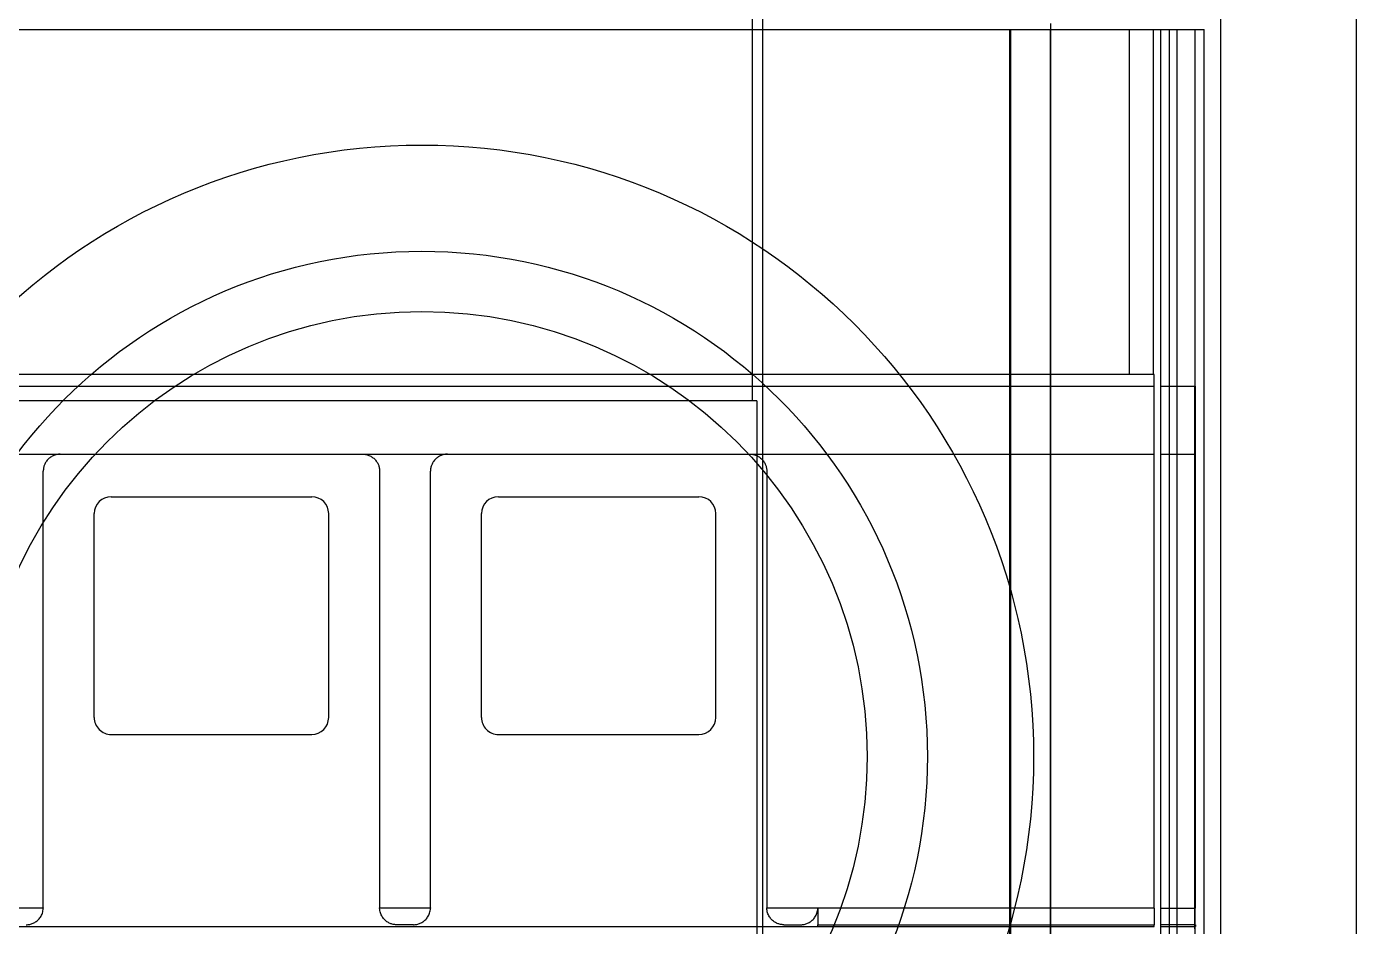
# Model space of a CAD drawing. Extents: x 0 to 226, y 0 to 271.
# Drawn here: x 147.7 to 226, y 86.3 to 139.3 of the extents above; entities that cross this region are included whole.
import ezdxf

# ---------------------------------------------------------------- set-up
doc = ezdxf.new("R2010")
doc.units = 0
doc.layers.add('-15N-THT. THIẾT BỊ ĐÓNG MỞ', color=40, linetype='CONTINUOUS')

# ---------------------------------------------------------------- blocks, each defined once
blk = doc.blocks.new('06 - N - SC VSD CHIẾU TRÊN ATV630D30~D45N4')
at = {"layer": '-15N-THT. THIẾT BỊ ĐÓNG MỞ'}
for p, q in [((112.995, -271), (112.995, -122.15)), ((77.442, -153.712), (77.442, -129)), ((78.038, -129), (78.038, -243.7)), ((104.99, -129), (104.99, -262)), ((94.99, -131.5), (94.99, -262)), ((-103.5, -131.85), (104.03, -131.85)), ((92.6, -247), (92.6, -131.85)), ((92.661, -247), (92.661, -131.85)), ((94.982, -247), (94.982, -131.85)), ((99.645, -152.15), (99.645, -131.85)), ((101.042, -152.15), (101.042, -131.85)), ((101.481, -247), (101.481, -131.85)), ((101.99, -131.85), (101.99, -131.85)), ((101.99, -247), (101.99, -131.85)), ((102.453, -131.85), (102.453, -131.85)), ((102.453, -247), (102.453, -131.85)), ((103.49, -131.85), (103.49, -131.85)), ((103.49, -131.85), (103.49, -248)), ((104.03, -252.51), (104.03, -131.85)), ((104.03, -131.85), (104.03, -131.85)), ((101.088, -152.15), (-83.501, -152.15)), ((101.088, -183.585), (101.088, -152.15)), ((101.088, -152.15), (101.088, -152.15)), ((-83.501, -152.85), (101.088, -152.85)), ((101.088, -152.85), (101.088, -152.85)), ((101.481, -152.85), (103.502, -152.85)), ((103.481, -184.788), (103.481, -152.85)), ((103.502, -152.85), (103.502, -156.85)), ((77.704, -153.712), (-77.714, -153.712)), ((77.704, -153.712), (77.704, -243.7)), ((-83.487, -156.85), (101.088, -156.85)), ((35.868, -157.295), (35.839, -157.341)), ((35.9, -157.251), (35.868, -157.295)), ((35.934, -157.208), (35.9, -157.251)), ((35.97, -157.167), (35.934, -157.208)), ((36.008, -157.128), (35.97, -157.167)), ((36.049, -157.091), (36.008, -157.128)), ((36.091, -157.057), (36.049, -157.091)), ((36.135, -157.025), (36.091, -157.057)), ((36.181, -156.995), (36.135, -157.025)), ((36.228, -156.968), (36.181, -156.995)), ((36.277, -156.944), (36.228, -156.968)), ((36.327, -156.922), (36.277, -156.944)), ((36.378, -156.903), (36.327, -156.922)), ((36.43, -156.887), (36.378, -156.903)), ((36.483, -156.874), (36.43, -156.887)), ((36.537, -156.863), (36.483, -156.874)), ((36.591, -156.856), (36.537, -156.863)), ((36.645, -156.851), (36.591, -156.856)), ((36.7, -156.85), (36.645, -156.851)), ((36.7, -156.85), (36.7, -156.85)), ((54.5, -156.85), (54.5, -156.85)), ((54.5, -156.85), (54.555, -156.851)), ((54.555, -156.851), (54.609, -156.856)), ((54.609, -156.856), (54.663, -156.863)), ((54.663, -156.863), (54.717, -156.874)), ((54.717, -156.874), (54.77, -156.887)), ((54.77, -156.887), (54.822, -156.903)), ((54.822, -156.903), (54.873, -156.922)), ((54.873, -156.922), (54.923, -156.944)), ((54.923, -156.944), (54.972, -156.968)), ((54.972, -156.968), (55.019, -156.995)), ((55.019, -156.995), (55.065, -157.025)), ((55.065, -157.025), (55.109, -157.057)), ((55.109, -157.057), (55.151, -157.091)), ((55.151, -157.091), (55.192, -157.128)), ((55.192, -157.128), (55.23, -157.167)), ((55.23, -157.167), (55.266, -157.208)), ((55.266, -157.208), (55.3, -157.251)), ((55.3, -157.251), (55.332, -157.295)), ((55.332, -157.295), (55.361, -157.341)), ((58.658, -157.295), (58.629, -157.341)), ((58.69, -157.251), (58.658, -157.295)), ((58.724, -157.208), (58.69, -157.251)), ((58.76, -157.167), (58.724, -157.208)), ((58.798, -157.128), (58.76, -157.167)), ((58.838, -157.091), (58.798, -157.128)), ((58.881, -157.057), (58.838, -157.091)), ((58.925, -157.025), (58.881, -157.057)), ((58.971, -156.995), (58.925, -157.025)), ((59.018, -156.968), (58.971, -156.995)), ((59.067, -156.944), (59.018, -156.968)), ((59.117, -156.922), (59.067, -156.944)), ((59.168, -156.903), (59.117, -156.922)), ((59.22, -156.887), (59.168, -156.903)), ((59.273, -156.874), (59.22, -156.887)), ((59.327, -156.863), (59.273, -156.874)), ((59.381, -156.856), (59.327, -156.863)), ((59.435, -156.851), (59.381, -156.856)), ((59.49, -156.85), (59.435, -156.851)), ((59.49, -156.85), (59.49, -156.85)), ((77.29, -156.85), (77.29, -156.85)), ((77.29, -156.85), (77.348, -156.852)), ((77.348, -156.852), (77.405, -156.857)), ((77.405, -156.857), (77.462, -156.865)), ((77.462, -156.865), (77.519, -156.876)), ((77.519, -156.876), (77.574, -156.891)), ((77.574, -156.891), (77.629, -156.909)), ((77.629, -156.909), (77.683, -156.93)), ((77.683, -156.93), (77.735, -156.954)), ((77.735, -156.954), (77.786, -156.981)), ((77.786, -156.981), (77.835, -157.011)), ((77.835, -157.011), (77.882, -157.044)), ((77.882, -157.044), (77.928, -157.08)), ((77.928, -157.08), (77.971, -157.118)), ((77.971, -157.118), (78.012, -157.158)), ((78.012, -157.158), (78.051, -157.201)), ((78.051, -157.201), (78.087, -157.246)), ((78.087, -157.246), (78.12, -157.293)), ((78.12, -157.293), (78.151, -157.341)), ((101.481, -156.85), (103.502, -156.85)), ((103.502, -156.85), (103.505, -183.585)), ((35.701, -157.802), (35.7, -157.85)), ((35.7, -157.85), (35.7, -157.85)), ((35.7, -183.55), (35.7, -157.85)), ((35.705, -157.753), (35.701, -157.802)), ((35.711, -157.705), (35.705, -157.753)), ((35.719, -157.657), (35.711, -157.705)), ((35.73, -157.61), (35.719, -157.657)), ((35.742, -157.563), (35.73, -157.61)), ((35.757, -157.517), (35.742, -157.563)), ((35.775, -157.472), (35.757, -157.517)), ((35.794, -157.427), (35.775, -157.472)), ((35.815, -157.384), (35.794, -157.427)), ((35.839, -157.341), (35.815, -157.384)), ((35.839, -157.341), (35.839, -157.341)), ((55.361, -157.341), (55.361, -157.341)), ((55.361, -157.341), (55.385, -157.384)), ((55.385, -157.384), (55.406, -157.427)), ((55.406, -157.427), (55.425, -157.472)), ((55.425, -157.472), (55.443, -157.517)), ((55.443, -157.517), (55.458, -157.563)), ((55.458, -157.563), (55.471, -157.61)), ((55.471, -157.61), (55.481, -157.657)), ((55.481, -157.657), (55.489, -157.705)), ((55.489, -157.705), (55.495, -157.753)), ((55.495, -157.753), (55.499, -157.802)), ((55.499, -157.802), (55.5, -157.85)), ((55.5, -157.85), (55.5, -183.55)), ((55.5, -157.85), (55.5, -157.85)), ((58.491, -157.802), (58.49, -157.85)), ((58.49, -157.85), (58.49, -157.85)), ((58.49, -183.55), (58.49, -157.85)), ((58.495, -157.753), (58.491, -157.802)), ((58.501, -157.705), (58.495, -157.753)), ((58.509, -157.657), (58.501, -157.705)), ((58.52, -157.61), (58.509, -157.657)), ((58.532, -157.563), (58.52, -157.61)), ((58.547, -157.517), (58.532, -157.563)), ((58.565, -157.472), (58.547, -157.517)), ((58.584, -157.427), (58.565, -157.472)), ((58.605, -157.384), (58.584, -157.427)), ((58.629, -157.341), (58.605, -157.384)), ((58.629, -157.341), (58.629, -157.341)), ((78.151, -157.341), (78.151, -157.341)), ((78.151, -157.341), (78.175, -157.384)), ((78.175, -157.384), (78.196, -157.427)), ((78.196, -157.427), (78.215, -157.472)), ((78.215, -157.472), (78.233, -157.517)), ((78.233, -157.517), (78.248, -157.563)), ((78.248, -157.563), (78.26, -157.61)), ((78.26, -157.61), (78.271, -157.657)), ((78.271, -157.657), (78.279, -157.705)), ((78.279, -157.705), (78.285, -157.753)), ((78.285, -157.753), (78.289, -157.802)), ((78.289, -157.802), (78.29, -157.85)), ((78.29, -157.85), (78.29, -183.55)), ((78.29, -157.85), (78.29, -157.85)), ((39.7, -159.35), (39.7, -159.35)), ((39.7, -159.35), (51.5, -159.35)), ((51.5, -159.35), (51.5, -159.35)), ((62.49, -159.35), (62.49, -159.35)), ((62.49, -159.35), (74.29, -159.35)), ((74.29, -159.35), (74.29, -159.35)), ((38.7, -172.35), (38.7, -160.35)), ((38.7, -160.35), (38.7, -160.35)), ((52.5, -160.35), (52.5, -160.35)), ((52.5, -172.35), (52.5, -160.35)), ((61.49, -172.35), (61.49, -160.35)), ((61.49, -160.35), (61.49, -160.35)), ((75.29, -160.35), (75.29, -160.35)), ((75.29, -172.35), (75.29, -160.35)), ((38.7, -172.35), (38.7, -172.35)), ((52.5, -172.35), (52.5, -172.35)), ((61.49, -172.35), (61.49, -172.35)), ((75.29, -172.35), (75.29, -172.35)), ((39.7, -173.35), (39.7, -173.35)), ((39.7, -173.35), (51.5, -173.35)), ((51.5, -173.35), (51.5, -173.35)), ((62.49, -173.35), (62.49, -173.35)), ((62.49, -173.35), (74.29, -173.35)), ((74.29, -173.35), (74.29, -173.35)), ((84.19, -174.65), (84.19, -174.65)), ((87.74, -174.65), (87.74, -174.65)), ((93.99, -174.65), (93.99, -174.65)), ((35.699, -183.585), (32.701, -183.585)), ((35.599, -183.988), (35.627, -183.927)), ((35.627, -183.927), (35.65, -183.863)), ((35.65, -183.863), (35.669, -183.796)), ((35.669, -183.796), (35.684, -183.727)), ((35.684, -183.727), (35.694, -183.657)), ((35.694, -183.657), (35.699, -183.585)), ((35.7, -183.58), (35.699, -183.585)), ((35.7, -183.55), (35.7, -183.55)), ((35.7, -183.55), (35.7, -183.555)), ((35.7, -183.555), (35.7, -183.56)), ((35.7, -183.56), (35.7, -183.565)), ((35.7, -183.565), (35.7, -183.57)), ((35.7, -183.57), (35.7, -183.575)), ((35.7, -183.575), (35.7, -183.58)), ((55.5, -183.55), (55.5, -183.55)), ((55.5, -183.555), (55.5, -183.55)), ((55.5, -183.56), (55.5, -183.555)), ((55.5, -183.565), (55.5, -183.56)), ((55.5, -183.57), (55.5, -183.565)), ((55.5, -183.575), (55.5, -183.57)), ((55.5, -183.58), (55.5, -183.575)), ((55.501, -183.585), (55.5, -183.58)), ((58.489, -183.585), (55.501, -183.585)), ((55.505, -183.654), (55.501, -183.585)), ((55.515, -183.722), (55.505, -183.654)), ((55.529, -183.788), (55.515, -183.722)), ((55.547, -183.852), (55.529, -183.788)), ((55.569, -183.915), (55.547, -183.852)), ((55.594, -183.974), (55.569, -183.915)), ((58.389, -183.988), (58.417, -183.927)), ((58.417, -183.927), (58.44, -183.863)), ((58.44, -183.863), (58.459, -183.796)), ((58.459, -183.796), (58.474, -183.727)), ((58.474, -183.727), (58.484, -183.657)), ((58.484, -183.657), (58.489, -183.585)), ((58.49, -183.58), (58.489, -183.585)), ((58.49, -183.55), (58.49, -183.55)), ((58.49, -183.55), (58.49, -183.555)), ((58.49, -183.555), (58.49, -183.56)), ((58.49, -183.56), (58.49, -183.565)), ((58.49, -183.565), (58.49, -183.57)), ((58.49, -183.57), (58.49, -183.575)), ((58.49, -183.575), (58.49, -183.58)), ((78.29, -183.55), (78.29, -183.55)), ((78.29, -183.555), (78.29, -183.55)), ((78.29, -183.56), (78.29, -183.555)), ((78.29, -183.565), (78.29, -183.56)), ((78.29, -183.57), (78.29, -183.565)), ((78.29, -183.575), (78.29, -183.57)), ((78.29, -183.58), (78.29, -183.575)), ((78.291, -183.585), (78.29, -183.58)), ((78.295, -183.654), (78.291, -183.585)), ((101.088, -183.585), (78.291, -183.585)), ((78.305, -183.722), (78.295, -183.654)), ((78.319, -183.788), (78.305, -183.722)), ((78.337, -183.852), (78.319, -183.788)), ((78.358, -183.915), (78.337, -183.852)), ((78.384, -183.974), (78.358, -183.915)), ((81.189, -183.988), (81.217, -183.927)), ((81.217, -183.927), (81.24, -183.863)), ((81.24, -183.863), (81.259, -183.796)), ((81.259, -183.796), (81.274, -183.727)), ((81.274, -183.727), (81.284, -183.657)), ((81.284, -183.657), (81.289, -183.585)), ((81.29, -183.58), (81.289, -183.585)), ((81.29, -183.55), (81.29, -183.555)), ((81.29, -183.55), (81.29, -183.55)), ((81.29, -183.555), (81.29, -183.56)), ((81.29, -183.56), (81.29, -183.565)), ((81.29, -183.565), (81.29, -183.57)), ((81.29, -183.57), (81.29, -183.575)), ((81.29, -183.575), (81.29, -183.58)), ((81.29, -183.585), (81.29, -184.55)), ((101.088, -183.585), (101.088, -184.55)), ((101.481, -183.585), (103.505, -183.585)), ((-83.471, -184.65), (101.088, -184.65)), ((34.702, -184.55), (34.752, -184.549)), ((34.752, -184.549), (34.803, -184.545)), ((34.803, -184.545), (34.853, -184.538)), ((34.853, -184.538), (34.904, -184.529)), ((34.904, -184.529), (34.954, -184.517)), ((34.954, -184.517), (35.004, -184.503)), ((35.004, -184.503), (35.053, -184.486)), ((35.053, -184.486), (35.102, -184.466)), ((35.102, -184.466), (35.15, -184.443)), ((35.15, -184.443), (35.198, -184.417)), ((35.198, -184.417), (35.244, -184.389)), ((35.244, -184.389), (35.29, -184.357)), ((35.29, -184.357), (35.335, -184.323)), ((35.335, -184.323), (35.378, -184.285)), ((35.378, -184.285), (35.42, -184.244)), ((35.42, -184.244), (35.461, -184.199)), ((35.461, -184.199), (35.499, -184.152)), ((35.499, -184.152), (35.535, -184.1)), ((35.535, -184.1), (35.569, -184.046)), ((35.569, -184.046), (35.599, -183.988)), ((55.623, -184.03), (55.594, -183.974)), ((55.654, -184.084), (55.623, -184.03)), ((55.688, -184.134), (55.654, -184.084)), ((55.724, -184.182), (55.688, -184.134)), ((55.763, -184.226), (55.724, -184.182)), ((55.802, -184.267), (55.763, -184.226)), ((55.844, -184.304), (55.802, -184.267)), ((55.886, -184.339), (55.844, -184.304)), ((55.93, -184.371), (55.886, -184.339)), ((55.974, -184.4), (55.93, -184.371)), ((56.019, -184.427), (55.974, -184.4)), ((56.065, -184.451), (56.019, -184.427)), ((56.112, -184.472), (56.065, -184.451)), ((56.159, -184.49), (56.112, -184.472)), ((56.197, -184.506), (56.159, -184.49)), ((56.245, -184.52), (56.197, -184.506)), ((56.293, -184.53), (56.245, -184.52)), ((56.342, -184.539), (56.293, -184.53)), ((56.391, -184.545), (56.342, -184.539)), ((56.44, -184.549), (56.391, -184.545)), ((56.488, -184.55), (56.44, -184.549)), ((57.492, -184.55), (56.488, -184.55)), ((56.49, -184.55), (56.49, -184.55)), ((57.49, -184.55), (57.49, -184.55)), ((57.492, -184.55), (57.542, -184.549)), ((57.542, -184.549), (57.593, -184.545)), ((57.593, -184.545), (57.643, -184.538)), ((57.643, -184.538), (57.694, -184.529)), ((57.694, -184.529), (57.744, -184.517)), ((57.744, -184.517), (57.794, -184.503)), ((57.794, -184.503), (57.843, -184.486)), ((57.843, -184.486), (57.892, -184.466)), ((57.892, -184.466), (57.94, -184.443)), ((57.94, -184.443), (57.988, -184.417)), ((57.988, -184.417), (58.034, -184.389)), ((58.034, -184.389), (58.08, -184.357)), ((58.08, -184.357), (58.125, -184.323)), ((58.125, -184.323), (58.168, -184.285)), ((58.168, -184.285), (58.21, -184.244)), ((58.21, -184.244), (58.251, -184.199)), ((58.251, -184.199), (58.289, -184.152)), ((58.289, -184.152), (58.325, -184.1)), ((58.325, -184.1), (58.359, -184.046)), ((58.359, -184.046), (58.389, -183.988)), ((78.413, -184.03), (78.384, -183.974)), ((78.444, -184.084), (78.413, -184.03)), ((78.478, -184.134), (78.444, -184.084)), ((78.514, -184.182), (78.478, -184.134)), ((78.553, -184.226), (78.514, -184.182)), ((78.592, -184.267), (78.553, -184.226)), ((78.634, -184.304), (78.592, -184.267)), ((78.676, -184.339), (78.634, -184.304)), ((78.719, -184.371), (78.676, -184.339)), ((78.764, -184.4), (78.719, -184.371)), ((78.809, -184.427), (78.764, -184.4)), ((78.855, -184.451), (78.809, -184.427)), ((78.902, -184.472), (78.855, -184.451)), ((78.949, -184.49), (78.902, -184.472)), ((78.997, -184.506), (78.949, -184.49)), ((79.045, -184.52), (78.997, -184.506)), ((79.093, -184.53), (79.045, -184.52)), ((79.142, -184.539), (79.093, -184.53)), ((79.191, -184.545), (79.142, -184.539)), ((79.24, -184.549), (79.191, -184.545)), ((79.288, -184.55), (79.24, -184.549)), ((79.288, -184.55), (79.29, -184.55)), ((79.29, -184.55), (80.29, -184.55)), ((79.29, -184.55), (79.29, -184.55)), ((80.29, -184.55), (80.29, -184.55)), ((80.292, -184.55), (80.29, -184.55)), ((80.292, -184.55), (80.342, -184.549)), ((80.342, -184.549), (80.393, -184.545)), ((80.393, -184.545), (80.443, -184.538)), ((80.443, -184.538), (80.494, -184.529)), ((80.494, -184.529), (80.544, -184.517)), ((80.544, -184.517), (80.594, -184.503)), ((80.594, -184.503), (80.643, -184.486)), ((80.643, -184.486), (80.692, -184.466)), ((80.692, -184.466), (80.74, -184.443)), ((80.74, -184.443), (80.788, -184.417)), ((80.788, -184.417), (80.834, -184.389)), ((80.834, -184.389), (80.88, -184.357)), ((80.88, -184.357), (80.925, -184.323)), ((80.925, -184.323), (80.968, -184.285)), ((80.968, -184.285), (81.01, -184.244)), ((81.01, -184.244), (81.051, -184.199)), ((81.051, -184.199), (81.089, -184.152)), ((81.089, -184.152), (81.125, -184.1)), ((81.125, -184.1), (81.159, -184.046)), ((81.159, -184.046), (81.189, -183.988)), ((81.29, -184.65), (81.29, -184.55)), ((81.29, -184.55), (81.29, -184.55)), ((81.29, -184.55), (101.088, -184.55)), ((81.29, -184.65), (81.29, -184.65)), ((84.282, -184.65), (84.282, -184.65)), ((101.088, -184.65), (101.088, -184.55)), ((101.088, -184.55), (101.088, -184.55)), ((101.088, -184.65), (101.088, -184.65)), ((103.508, -184.55), (101.481, -184.55)), ((101.481, -184.55), (101.481, -184.55)), ((101.481, -184.65), (103.522, -184.65)), ((103.508, -184.55), (103.52, -184.55))]:
    blk.add_line(p, q, dxfattribs=at)
for radius in [36, 29.75, 26.2]:
    blk.add_circle((57.99, -174.65), radius, dxfattribs=at)
for centre, start, end in [((39.7, -160.35), 89.99998, 179.99998), ((51.5, -160.35), 0, 89.99998), ((62.49, -160.35), 89.99998, 179.99998), ((74.29, -160.35), 0, 89.99998), ((39.7, -172.35), 179.99998, 270.00002), ((51.5, -172.35), 270.00002, 0), ((62.49, -172.35), 179.99998, 270.00002), ((74.29, -172.35), 270.00002, 0)]:
    blk.add_arc(centre, 1, start, end, dxfattribs=at)
at = {"layer": '-15N-THT. THIẾT BỊ ĐÓNG MỞ', "extrusion": (0, 0, -1)}
for centre, start_param, end_param in [((103.508, -183.55), 0, 1.53589), ((103.52, -185.55), 3.141593, 3.592614)]:
    blk.add_ellipse(centre, major_axis=(0, -1), ratio=0.003219, start_param=start_param, end_param=end_param, dxfattribs=at)

msp = doc.modelspace()

# ---------------------------------------------------------------- block references
msp.add_blockref('06 - N - SC VSD CHIẾU TRÊN ATV630D30~D45N4', (113.005, 271))

doc.saveas('drawing.dxf')
